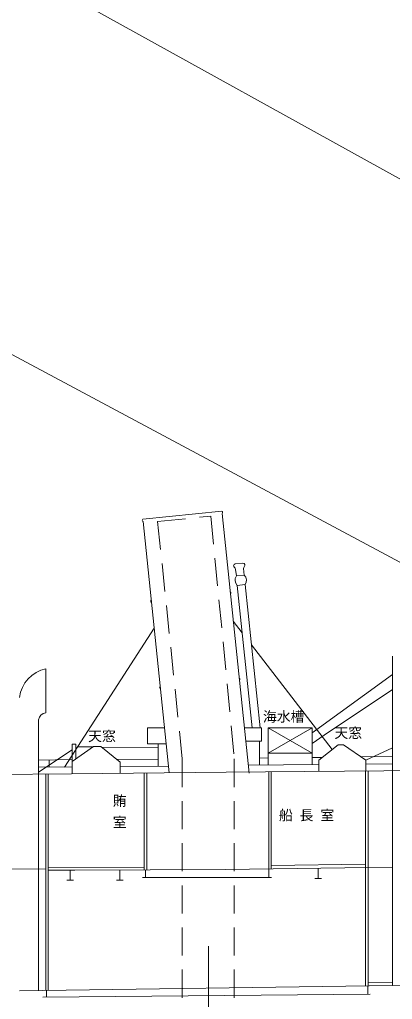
# Model space of a CAD drawing. Units: millimetres, scale not verified. Extents: x -51044 to 51056, y -29700 to 29700.
# Drawn here: x -8066 to 363, y -14965 to 7188 of the extents above; entities that cross this region are included whole.
import ezdxf
from ezdxf.enums import TextEntityAlignment as Align

# ---------------------------------------------------------------- set-up
doc = ezdxf.new("R2010")
doc.units = ezdxf.units.MM
doc.header["$LTSCALE"] = 100
doc.linetypes.add('USER1', pattern=[50.8, 31.75, -6.35, 6.35, -6.35])
doc.linetypes.add('USER2', pattern=[9.525, 6.35, -3.175])
doc.layers.add('0-3_keijou', color=7, linetype='Continuous', lineweight=18)
doc.layers.add('0-6_center', color=7, linetype='USER1', lineweight=18)
doc.layers.add('0-5_text', color=7, linetype='Continuous')
doc.styles.add('ＭＳ ゴシック', font='')
doc.styles.get('ＭＳ ゴシック').set_extended_font_data('MS Gothic')

msp = doc.modelspace()

# ---------------------------------------------------------------- linework, layer by layer
at = {"layer": '0-3_keijou'}
for p, q in [((-9326.8, 9047.4), (12367.7, -2981.6)), ((-9269.9, 168.7), (12250.3, -11356)), ((-3492.8, -3924.2), (-5280.3, -4109.9)), ((-3487.3, -3976.7), (-2877.2, -9851.2)), ((-5274.9, -4162.3), (-4685.1, -9840.3)), ((-3193.3, -5120.7), (-3015.1, -5102.2)), ((-3180.6, -5243), (-3165.1, -5392)), ((-3180.6, -5243), (-3165.1, -5392)), ((-3002.4, -5224.5), (-2986.9, -5373.5)), ((-3165.1, -5392), (-2986.9, -5373.5)), ((-3143.1, -5603.5), (-2965, -5585)), ((-3143.1, -5603.5), (-2808.6, -8824.8)), ((-2965, -5585), (-2628.5, -8824.8)), ((-3031.8, -6675.5), (-3234.2, -6413.1)), ((-5024.3, -6574.4), (-7047.3, -9711.6)), ((-995, -9315.1), (-2823.7, -6945.2)), ((363.2, -7205.1), (363.2, -14654)), ((-7473.2, -7488.9), (-7473.2, -8489)), ((363.2, -7620.4), (-1453.5, -8941)), ((-7638.9, -8641.9), (-7638.9, -14766.2)), ((-5176.4, -8828.7), (-4790.2, -8828.7)), ((-5176.4, -8828.7), (-5176.4, -9186.6)), ((-2983.8, -8824.8), (-2597.6, -8824.8)), ((-2597.6, -8824.8), (-2597.6, -9126.1)), ((-2446.3, -8827.5), (-2446.3, -9666.3)), ((-1453.5, -8827.5), (-2446.3, -8827.5)), ((-2446.3, -8827.5), (-1453.5, -9396.5)), ((-1453.5, -8827.5), (-1453.5, -9656)), ((-6875.7, -9193.9), (-6796.7, -9193.9)), ((-6875.7, -9193.9), (-6875.7, -9861.5)), ((-6875.7, -9583.8), (-6392.2, -9244.7)), ((-6796.7, -9193.9), (-6796.7, -9528.4)), ((-6751.6, -9253.1), (-6411.6, -9258.3)), ((-6227.7, -9243.5), (-6392.2, -9244.7)), ((-5795.7, -9598.4), (-6227.7, -9243.5)), ((-6205.9, -9261.4), (-4934.1, -9280.9)), ((-5176.4, -9186.6), (-4753, -9186.6)), ((-4934.1, -9186.6), (-4934.1, -9690.8)), ((-2952.5, -9126.1), (-2597.6, -9126.1)), ((-2639.3, -9126.1), (-2639.3, -9668.2)), ((-1300.2, -9559.4), (-863.7, -9210)), ((-738.7, -9209.1), (-863.7, -9210)), ((-240.3, -9558.9), (-738.7, -9209.1)), ((363.2, -9276.5), (-240.3, -9558.9)), ((-6875.7, -9320.6), (-7638.9, -9830.3)), ((-2446.3, -9506.9), (-2639.3, -9509.1)), ((-1217.2, -9493), (-1453.5, -9495.7)), ((363.2, -9475.1), (-348.2, -9483.2)), ((-6875.7, -9544.1), (-7638.9, -9555.2)), ((-6875.7, -9709.9), (-7638.9, -9717.5)), ((-7394, -9551.6), (-7394, -9715.1)), ((-4934.1, -9536.4), (-5863, -9543.1)), ((-5795.7, -9598.4), (-5795.7, -9851.1)), ((-4700.9, -9688.5), (-5795.7, -9699.3)), ((-1300.2, -9655), (-2895.9, -9670.7)), ((-1300.2, -9559.4), (-1300.2, -9807.5)), ((-240.3, -9558.9), (-240.3, -9797.3)), ((363.2, -9638.6), (-240.3, -9644.5)), ((-7474, -9867.3), (-7474, -14763.9)), ((-7416.3, -14763.1), (-7416.3, -9866.8)), ((-5247.7, -9845.8), (-5247.7, -12035)), ((-5190, -12034.7), (-5190, -9845.2)), ((-2434.2, -9820.1), (-2434.2, -12014.3)), ((-2376.5, -12013.5), (-2376.5, -9819.6)), ((-241.8, -9802.4), (-241.8, -14662.5)), ((-184.1, -14662.9), (-184.1, -9801.9)), ((-241.8, -11909.3), (-2376.5, -11936)), ((-5247.7, -11982.2), (-7416.3, -11992.2)), ((-6920.8, -12273), (-6920.8, -12043)), ((-5799.2, -12267.5), (-5799.2, -12037.5)), ((-5222.4, -12034.8), (-5222.3, -12209.3)), ((-2434.2, -12207.6), (-2434.2, -12014.3)), ((-1312.5, -12230.2), (-1312.5, -12000.2)), ((-6995.8, -12273), (-6845.8, -12273)), ((-5874.2, -12267.5), (-5724.2, -12267.5)), ((-5288.8, -12209.3), (-2370.4, -12207.5)), ((-1387.5, -12230.2), (-1237.5, -12230.2)), ((363.2, -14580.9), (-184.1, -14589.8)), ((4367.6, -14589), (363.2, -14654)), ((363.2, -14654), (-8065.8, -14771.8)), ((-7460.9, -14763.3), (-7459.7, -14911.3)), ((-190.8, -14851), (-190.8, -14663)), ((-7537.2, -14912), (-137, -14850.6))]:
    msp.add_line(p, q, dxfattribs=at)
at = {"layer": '0-3_keijou', "linetype": 'USER2'}
for p, q in [((-4944.4, -4162.7), (-3741.1, -4037.8)), ((-3741.1, -4037.8), (-3210.8, -9528.9)), ((-3210.8, -9528.9), (-3210.8, -15019))]:
    msp.add_line(p, q, dxfattribs=at)
msp.add_lwpolyline([(-4944.4, -4162.7), (-4387.1, -9528.9), (-4387.1, -15019)], dxfattribs=at)
at = {"layer": '0-3_keijou'}
for points in [[(-1453.5, -9175.8), (-1180.5, -8990.7), (363.2, -7958.4)], [(-1453.5, -9396.5), (-2446.3, -9396.5), (-1453.5, -8827.5)], [(1056.3, -9791.9), (-3395.5, -9827.8), (-6895, -9861.7), (-8655.2, -9878.8)], [(-7474, -12010.4), (-13471.7, -12038.2), (-14677.9, -12049.7)], [(363.2, -11979.3), (-3410.4, -12026.5), (-6814.6, -12042.2), (-7416.3, -12046.7)]]:
    msp.add_lwpolyline(points, dxfattribs=at)
for centre, radius, start, end in [((-3508.3, -3952.3), 32.1, 310.82296, 61.03627), ((-5259.3, -4134.2), 32.1, 130.82296, 241.03627), ((-3183.3, -5164.8), 45.3, 102.81881, 176.16074), ((-3169.8, -5153.8), 59.2, 187.74796, 226.39131), ((-3327.9, -5305.5), 160, 22.99736, 42.87243), ((-3015.9, -5147.4), 45.3, 15.69849, 89.04042), ((-2845.4, -5255.4), 160, 148.9868, 168.86187), ((-3031.3, -5139.4), 59.2, 325.46792, 4.11127), ((-3031.6, -5485.1), 162.7, 145.13516, 226.72408), ((-3098.5, -5492), 162.7, 325.13516, 46.72408), ((-3318.5, -5779.7), 32.1, 310.82296, 61.03627), ((-5069.5, -5961.5), 32.1, 130.82296, 241.03627), ((-7322.1, -8221.8), 748.3, 101.65308, 173.61864), ((-3116.2, -7727.9), 32.1, 310.82296, 61.03627), ((-4867.1, -7909.8), 32.1, 130.82296, 241.03627), ((-7456.1, -8673.7), 185.5, 95.29739, 170.10799)]:
    msp.add_arc(centre, radius, start, end, dxfattribs=at)
at = {"layer": '0-6_center'}
msp.add_line((-3795.3, -13764.9), (-3795.3, -18939.3), dxfattribs=at)

# ---------------------------------------------------------------- texts
at = {"layer": '0-5_text', "style": 'ＭＳ ゴシック'}
for s, p in [('海水槽', (-2563, -8755.6)), ('天窓', (-948.1, -9122.8)), ('天窓', (-6516.2, -9194.1)), ('賄', (-5957.2, -10656.1)), ('室', (-5957.2, -11143.2)), ('船 長 室', (-2202.4, -10983.9))]:
    msp.add_text(s, height=229.1, dxfattribs=at).set_placement(p, align=Align.BOTTOM_LEFT)

doc.saveas('drawing.dxf')
